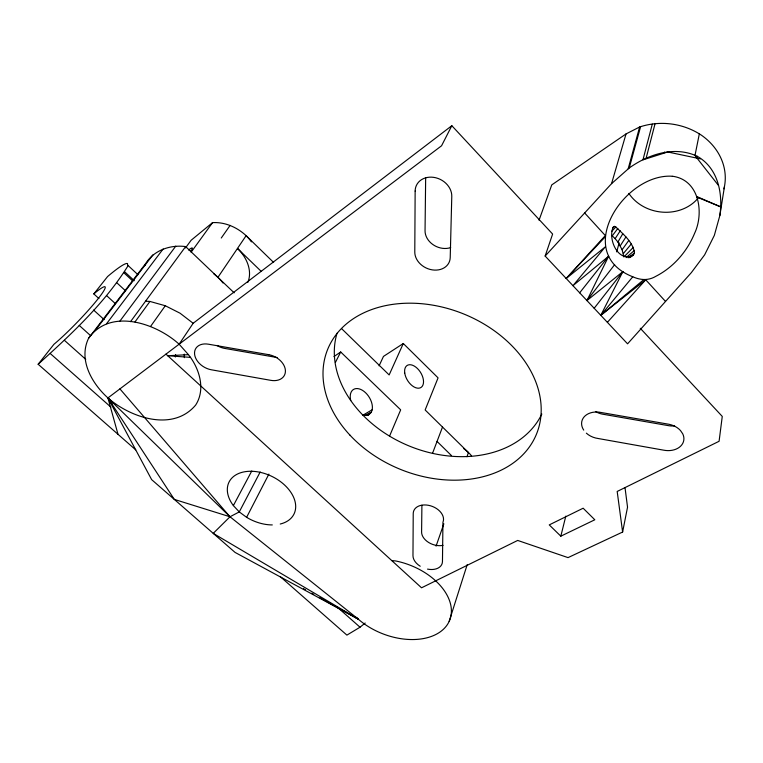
<?xml version="1.0" encoding="UTF-8"?>
<svg xmlns="http://www.w3.org/2000/svg" width="763" height="763" viewBox="0 0 763 763"><rect width="100%" height="100%" fill="white"/><g stroke="black" fill="none" stroke-linecap="round" stroke-linejoin="round"><path stroke-width="1.14" d="M634.492 253.058C633.195 242.243 623.266 234.212 615.827 226.993L614.444 226.382L613.29 227.012C607.405 239.01 618.335 263.206 633.328 255.195L634.492 253.058L628.111 257.76M421.901 505.259L421.596 532.04A14.964 10.196 20.2 0 0 443.055 545.335M425.659 177.579L425.048 230.741A17.883 14.611 25 0 0 450.685 247.594M697.029 158.151L697.096 156.205C674.397 145.676 648.54 154.221 629.217 168.003L611.564 183.635L545.144 256.053L627.567 343.827L691.373 272.591L704.64 254.842L714.34 235.376L719.862 215.481L724.64 185.495A60.716 52.485 8 0 0 701.273 135.099C683.238 123.177 660.138 120.144 639.642 126.992L626.032 133.935L551.763 184.894L539.04 220.23M719.862 215.481C723.105 193.468 718.031 167.879 697.096 156.205M175.376 356.989L175.633 354.623M165.962 354.127L421.538 587.806L517.695 540.433L568.034 557.619L622.618 532.04L627.539 507.166L625.011 487.586M699.29 134.05L694.979 155.547L718.479 185.447M560.824 536.179L594.806 519.775L583.142 508.215L549.255 524.896L560.824 536.179L565.812 516.131M646.213 157.903L655.112 123.482M652.298 124.121L642.951 159.858L667.73 151.98L700.463 158.876M616.733 251.885L619.136 242.777M672.356 176.224C699.251 179.648 704.297 212.648 694.626 233.278C687.091 251.504 673.557 267.212 655.932 276.263C648.455 280.774 640.538 280.24 632.775 276.778C572.107 252.992 624.21 173.249 672.06 176.234M628.178 168.776L639.642 126.992M629.217 168.003L640.577 126.782M611.564 183.635L626.032 133.935M449.169 621.378L467.223 564.601M234.165 292.83L185.628 246.592C170.55 244.551 153.973 250.121 145.723 263.473L88.546 338.343C78.236 359.802 91.884 383.512 107.926 397.943L229.997 516.77L358.124 619.012A57.168 36.92 20.9 0 0 447.499 624.401A57.168 36.92 20.9 0 0 395.72 560.967L391.753 560.557M545.144 256.053L552.622 234.05L451.83 125.704L193.153 323.283L179.124 344.199L107.926 397.943L117.998 434.3M144.98 265.591L145.723 263.473M466.966 456.741L468.434 452.535L425.144 409.969L438.067 377.857L403.293 343.512L383.465 356.416L379.097 365.839M436.064 546.136L443.847 523.8M350.751 400.594A14.802 9.232 57.9 0 1 360.708 389.416A14.802 9.232 57.9 0 1 372.182 409.788L371.247 412.354L367.613 415.482M432.478 453.441L442.559 426.918M389.693 435.807L400.68 409.836L340.699 351.981L333.965 356.55M403.293 343.512L389.149 374.938L341.566 328.595M665.527 301.452L645.717 279.783L600.796 315.319L622.856 271.657L586.938 300.565L608.655 256.206L572.956 285.667L605.317 246.85L566.203 278.485L605.317 235.576L584.658 212.972M335.405 362.425L340.699 351.981M451.83 125.704L441.567 145.771L179.124 344.199C156.262 323.369 110.32 307.432 88.546 338.343M280.231 524.028A36.195 24.044 26.1 0 0 289.95 491.01A36.195 24.044 26.1 0 0 242.319 472.268A36.195 24.044 26.1 0 0 233.373 505.592L239.267 511.916L246.611 517.324L268.891 474.1M260.193 471.982L239.267 511.916L229.997 516.77L213.23 533.366L358.124 619.012L355.348 616.819M233.373 505.592L251.761 471.019M38.15 364.256C70.835 334.68 104.026 303.922 127.64 266.411L127.526 263.588A77.149 7.868 -46 0 0 107.593 276.54L93.83 293.917A44.311 4.521 -46 0 1 97.979 298.905A44.311 4.521 -46 0 1 53.954 344.285L38.15 364.256L135.757 449.884M633.424 247.279L623.876 256.959L622.122 249.73L617.877 242.024L622.732 233.84M620.262 245.81L625.927 236.959M617.877 242.024L615.15 238.638L620.281 230.75M217.922 277.351L246.115 235.672C237.093 227.26 225.018 221.919 212.543 222.634L191.122 240.269L185.504 247.927M221.26 238.018L230.14 225.381M150.635 326.345L165.294 305.744L180.058 313.212L193.153 323.283M622.122 249.73L628.741 240.498M191.122 252.229L212.543 222.634M134.984 321.938L149.949 301.442L165.294 305.744M130.521 321.681L185.628 246.592M119.944 321.042L175.757 246.153M106.601 323.674L163.158 248.948M617.83 228.48L612.25 235.853L615.15 238.638M95.9 329.606L152.915 254.871M586.938 300.565L614.635 264.656M594.177 308.262L622.856 271.657M579.67 292.82L608.655 256.206M632.775 276.778L600.796 315.319L643.753 279.687M623.361 253.526L631.287 244.017M607.386 322.329L645.717 279.783M663.409 153.353L664.573 152.075M566.203 278.485L604.878 237.198M611.792 231.294L615.827 226.993M626.146 257.598L634.52 250.359M612.718 227.813L614.444 226.382M280.298 576.675L346.898 635.112L360.031 627.215L365.191 623.018M366.202 415.482L371.247 412.354L364.895 415.454M629.523 257.551L633.328 255.195M363.14 415.062L372.182 409.788M629.046 257.656L631.115 256.606M190.502 357.37L188.442 354.652L167.669 355.749L190.502 357.37C200.078 371.018 205.295 390.112 195.662 405.067C172.676 432.335 130.397 417.514 107.926 397.943L151.646 479.631L235.061 552.412L358.124 619.012L355.157 617.057M145.533 301.213L149.949 301.442M277.15 357.542L224.58 348.386A16.118 11.588 31 0 1 216.959 345.42M696.934 197.083L720.31 206.706L696.819 196.549M303.426 588.654L305.496 589.799M311.685 593.242L313.746 594.387M319.945 597.82L358.124 619.012M351.209 614.463L353.183 615.76M50.339 353.612L110.883 407.099M336.874 606.757L360.031 627.215M64.397 340.317L85.752 359.344M79.218 325.41L90.73 335.768M93.63 310.074L104.169 319.64M93.83 293.917L98.942 298.581M106.496 295.51L115.28 303.55M116.873 282.835L125.637 290.913M124.674 271.8L134.259 280.689M124.054 272.935L132.791 281.022M127.583 265.057L137.96 274.709M261.213 271.38L237.493 248.433A36.643 27.163 33.5 0 1 247.813 282.415M273.631 262.453L246.115 235.672A36.204 27.067 33.8 0 1 251.409 241.881M437.046 441.415L451.448 455.578M640.252 328.262L722.265 416.426L719.089 441.281L617.181 491.458L622.618 532.04M179.124 344.199L188.442 354.652M119.915 388.892L229.997 516.77L174.307 499.403L107.926 397.943L111.98 403.732M184.274 354.146L184.379 357.666M272.305 524.925A36.195 24.044 26.1 0 1 246.611 517.324M586.356 433.165A17.473 13.066 14.1 0 0 598.316 438.534L663.61 450.16A17.787 13.219 11 0 0 682.732 433.823L680.501 430.561A17.787 13.219 11 0 0 668.855 424.257L599.241 412.173A17.473 13.066 14.1 0 0 584.096 416.913A17.473 13.066 14.1 0 0 583.714 430.113M427.518 569.112A15.26 10.215 20.3 0 0 442.464 561.606L442.941 522.254A15.68 10.796 20.6 0 0 430.532 505.802A15.68 10.796 20.6 0 0 413.222 513.604L412.974 555.702A15.26 10.215 20.3 0 0 420.222 566.241M595.712 411.639A17.091 12.971 13.8 0 0 604.019 414.414L667.94 425.563A17.387 13.124 10.6 0 0 674.626 425.878M541.825 414.013A110.273 83.396 22 0 1 411.076 446.756A110.273 83.396 22 0 1 337.027 333.231M698.24 197.97A41.278 35.67 8 0 1 628.865 193.421M724.43 186.62A60.716 52.485 8 0 1 723.934 188.871M369.626 414.223A14.802 9.232 57.9 0 1 362.94 414.986M213.716 273.745A37.778 27.392 33.1 0 1 222.996 283.006M188.595 249.987A14.239 1.822 -45.6 0 1 190.731 251.323M468.482 452.516A32.866 23.519 20.3 0 1 471.534 455.883M463.627 448.568A32.866 23.472 20.5 0 1 468.434 452.535M415.148 191.065L414.786 252.067A18.302 14.745 25 0 0 432.259 269.873A18.302 14.745 25 0 0 450.218 257.551L451.782 196.396A18.932 15.746 27 0 0 433.718 177.359A18.932 15.746 27 0 0 415.148 191.065M268.786 354.69L208.385 344.189A16.462 11.636 30.7 0 0 194.594 354.299A16.462 11.636 30.7 0 0 211.284 369.769L270.808 380.346A16.538 11.903 28.7 0 0 285.391 370.265A16.538 11.903 28.7 0 0 268.786 354.69M349.969 435.158A112.676 83.892 22 0 0 535.349 436.722A112.676 83.892 22 0 0 410.952 303.188A112.676 83.892 22 0 0 349.969 435.158M404.733 373.012A13.019 7.649 58 0 0 420.098 387.919A13.019 7.649 58 0 0 417.38 368.453A13.019 7.649 58 0 0 404.733 373.012"/></g></svg>
